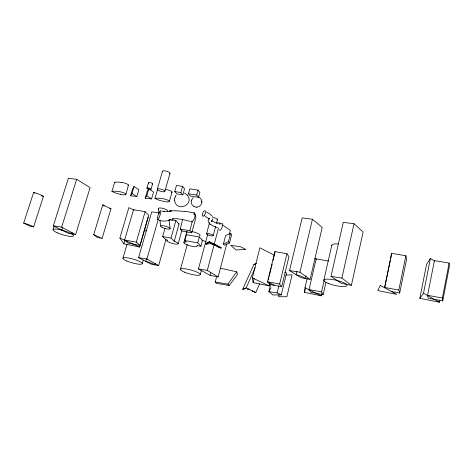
<?xml version="1.0" encoding="UTF-8"?>
<svg xmlns="http://www.w3.org/2000/svg" width="473" height="473" viewBox="0 0 473 473"><rect width="100%" height="100%" fill="white"/><g stroke="black" fill="none" stroke-linecap="round" stroke-linejoin="round"><path stroke-width="0.71" d="M193.954 206.506C197.531 208.699 202.657 205.241 201.776 201.049M201.829 202.19L201.835 201.616M174.667 200.83L174.655 198.654M321.746 293.698L321.268 295.808L304.523 292.367L304.979 287.785L307.154 278.473M157.704 189.064L154.937 198.447L158.195 199.89A19.381 5.256 16 0 0 163.38 201.303L166.715 201.924A5.694 1.525 15.9 0 0 169.251 201.569M174.703 198.353L175.436 196.283M165.195 189.312A6.983 1.933 16 0 1 169.092 190.288L171.498 191.364A2.891 0.804 15.9 0 1 171.924 191.736L171.912 192.31A5.682 1.579 16 0 1 171.48 192.552M174.638 198.749L174.72 198.258M211.372 221.009L211.171 220.347L211.892 221.027L211.342 220.595L212.194 220.105L212.868 218.686M434.752 261.131L430.383 258.447L426.575 264.336L419.841 298.309L439.405 302.229L439.813 300.095M442.752 300.905L442.421 298.008L449.108 263.071L434.403 260.588L427.598 295.306L428.112 298.221L442.752 300.905L449.35 266.37L449.108 263.071M191.488 200.156C190.637 202.527 191.778 205.383 194.013 206.535M419.841 298.309L423.512 293.29L430.383 258.447M120.313 194.267L123.542 194.864A5.617 1.46 16.7 0 0 125.859 194.486L125.806 193.942A2.856 0.745 16.6 0 0 125.339 193.575L122.897 192.523A6.912 1.791 16.7 0 0 119.072 191.559L116.127 191.246A37.468 9.49 16.3 0 0 114.377 191.163L111.918 191.435L115.211 192.872A19.121 5.043 16.8 0 0 120.308 194.261M125.96 194.379L128.508 184.837A2.85 0.775 16.7 0 0 128.047 184.464L125.617 183.4A6.894 1.857 16.7 0 0 121.798 182.442M391.496 291.504L399.691 293.006L398.834 290.055L405.864 255.757L391.626 253.351L384.596 287.761L390.391 260.103M399.691 293.006L406.626 259.098L405.864 255.757M390.686 258.684L391.626 253.351M351.386 285.361L363.098 232.06L354.035 223.717L343.262 222.345L331.017 276.374L341.695 283.475L351.386 285.361L341.902 278.071L331.017 276.374M341.902 278.071L354.035 223.717M323.834 280.14L331.815 245.215M328.605 261.072L316.165 258.885L309.029 289.588L310.785 292.231L323.177 294.584L321.551 291.947L324.176 280.459M323.177 294.584L325.932 282.499M304.523 292.367L305.528 288.063M310.075 279.448L322.172 227.489L312.446 219.247L302.152 217.929L289.529 270.586L300.751 277.621L310.075 279.448L299.923 272.206L289.529 270.586M306.078 275.67L305.404 278.538A11.577 2.554 13.6 0 0 296.104 274.707L296.943 271.183M299.923 272.206L312.446 219.247M270.597 284.569L268.871 291.622L273.022 294.975L281.275 294.921L286.543 273.022L284.805 272.129M281.275 294.921L277.166 292.941L278.881 285.846M281.701 286.721L279.649 284.042L286.975 253.741L274.931 251.618L267.523 281.754L269.705 284.444L281.701 286.721L288.932 256.715L286.975 253.741M279.064 294.661L278.562 296.754L286.863 296.725L292.089 274.843L285.852 275.061M268.292 279.898L268.818 277.746M269.172 276.315L271.283 267.712M271.632 266.275L272.164 264.129M273.045 260.546L273.571 258.394M273.92 256.957L274.979 252.659M274.588 255.325L259.878 247.793L252.346 277.876L253.114 282.594L269.261 285.923L269.776 283.806M253.114 282.594L254.167 278.39M184.73 211.26L194.444 212.874L195.982 217.296L191.76 232.757L182.17 231.084L180.243 229.068L182.755 219.094M191.76 232.757L189.886 230.747L192.257 221.453M194.078 214.304L194.444 212.874M229.47 243.027L231.681 234.543L230.635 233.242L225.621 235.607L223.422 243.997L224.486 245.239L229.47 243.027L228.412 241.756L230.635 233.242M207.617 234.726L198.447 268.977L210.047 275.31L218.142 276.936L226.792 243.79M229.186 234.626L230.292 230.392L222.742 225.113M210.047 275.31L210.804 272.454M218.142 276.936L207.292 270.42L218.526 228.027M219.46 224.492L219.833 223.079L216.179 222.582M200.274 274.559L201.409 270.32M213.217 235.566L215.623 226.508M216.368 223.717L217.479 219.531M220.394 268.185L236.784 271.827L237.464 274.618L229.192 285.467L216.587 283.339L215.215 281.997L216.717 276.344M200.93 246.238L202.497 240.402L199.352 236.979L186.421 234.703L184.813 240.568L186.232 242.016A6.888 1.573 15.2 0 0 184.902 243.79A6.888 1.573 15.2 0 0 193.309 246.551A6.888 1.573 15.2 0 0 196.88 245.511L200.93 246.238L197.761 242.874L184.813 240.568M206.547 233.845L209.539 222.7M197.761 242.874L199.352 236.979M198.53 197.342L196.679 195.059L198.033 190.116L189.821 188.828L188.455 193.753L190.359 196.035L198.53 197.342L199.872 192.428L198.033 190.116M183.891 242.501L186.847 231.746M180.497 269.232L187.249 244.506M178.179 243.743L181.922 230.203M164.988 228.246L162.641 236.589L166.094 239.906L167.56 240.166A5.865 1.318 15.5 0 0 170.215 242.744A5.865 1.318 15.5 0 0 177.848 243.985A5.865 1.318 15.5 0 0 174.241 241.254L179.036 223.977L175.873 220.631L170.315 219.685M172.651 220.04L173.047 218.627M182.838 194.87L180.846 192.529L182.56 186.397L176.482 185.451L174.756 191.565L176.784 193.9L182.838 194.87L184.535 188.774L182.56 186.397M174.241 241.254L171.007 238.079L175.873 220.631M155.168 263.431L154.777 264.821A10.087 1.957 15.6 0 0 145.808 261.403L146.606 258.607M159.342 212.903L151.744 211.88L138.595 257.679L150.917 264.046L158.65 265.601L165.988 239.427M169.293 201.581L172.042 192.056M164.852 191.447A3.932 1.088 16.1 0 0 159.614 188.881A3.932 1.088 16.1 0 0 158.81 190.607A3.932 1.088 16.1 0 0 164.852 191.447L169.99 173.414M158.65 265.601L146.937 259.033L158.219 219.371M142.261 263.686L143.266 260.162M151.567 198.914L153.548 192.044L148.782 188.893L147.174 191.364L145.187 198.205L151.567 198.914L146.778 195.804L148.782 188.893M139.961 245.345L148.646 215.168L145.099 211.673L133.51 209.716L124.63 240.03L128.419 243.228L139.961 245.345L136.283 242.152L124.63 240.03M134.03 210.154L128.851 207.635L119.894 238.037L123.82 243.814L139.665 247.012L148.274 217.083M157.308 189.235L162.481 171.25M146.92 188.142L148.492 182.726M150.982 189.342A2.117 0.579 16.3 0 0 148.138 187.958A2.117 0.579 16.3 0 0 147.742 188.887A2.117 0.579 16.3 0 0 150.982 189.342L152.554 183.896M136.283 242.152L145.099 211.673M122.927 258.276L127.036 244.198M136.868 196.514L138.867 189.691L134.025 186.539L132.594 189.023L130.583 195.816L136.868 196.514L132.002 193.404L134.025 186.539M123.82 243.814L124.86 240.272M111.912 191.388L114.673 182.282L117.109 182.081A37.361 9.844 16.3 0 1 118.859 182.146L121.798 182.436M102.103 238.398L110.995 208.759L102.759 204.821L93.719 234.655L97.355 237.529L102.103 238.398L93.719 234.655M75.603 234.626L90.112 187.627L76.656 179.302L68.366 178.286L53.313 225.852L67.734 233.083L75.603 234.626L61.656 227.111L53.313 225.852M71.66 233.851L72.091 232.474M61.656 227.111L76.656 179.302M61.756 230.085L62.631 227.312M53.071 229.665L54.182 226.153M33.613 226.857L43.451 196.348A10.501 2.383 17.7 0 0 33.642 192.458L23.65 223.108L29.799 226.106L33.613 226.857A10.601 2.04 17.2 0 0 23.65 223.108M191.476 200.191L193.203 197.708M169.381 201.468L169.299 201.031A2.897 0.775 15.9 0 0 168.867 200.664L166.455 199.6A7.006 1.868 15.9 0 0 162.546 198.619L159.466 198.288A38.006 9.862 15.6 0 0 157.61 198.193L154.984 198.347M252.156 290.588L252.783 291.504L253.575 291.752A3.258 2.844 82.8 0 1 253.983 291.853L254.628 292.107A10.607 9.247 81.3 0 0 255.018 292.255L255.804 292.533L259.606 283.788M243.672 288.861L246.108 287.974L255.26 267.564M245.724 288.506L245.428 288.5A1.318 0.934 -64.3 0 1 245.215 288.447L243.808 289.328L242.726 289.204L253.924 264.425L254.663 264.105M270.982 287.744L268.871 291.622L277.166 292.941M209.255 218.224L209.084 218.502L209.255 218.224C204.986 223.362 214.127 226.526 217.533 227.69M211.342 221.086L211.803 220.536M175.388 196.366L176.122 195.237M130.583 195.816L132.002 193.404M145.187 198.205L146.778 195.804M215.215 281.997L227.88 284.125L236.784 271.827M174.655 200.735C176.577 212.684 195.101 204.72 187.184 194.982M255.361 264.176L255.662 263.822M211.579 220.773L211.999 220.323M207.878 243.234C207.854 244.553 204.59 244.553 206.358 243.79M255.763 263.721L256.165 263.567M206.577 243.654L209.119 242.141L221.175 248.177L220.223 247.822A12.629 11.192 75.6 0 1 219.75 247.627L218.958 247.308A3.879 3.453 77.3 0 0 218.467 247.184C216.788 247.237 216.936 244.707 215.239 244.801A2.253 2.004 76.2 0 1 214.913 244.701A8.408 7.479 75.5 0 1 214.677 244.594L214.517 244.523A3.749 3.346 76.8 0 0 214.322 244.446L214.198 244.405M159.241 220.412C162.777 221.394 166.703 221.47 170.026 219.738M169.316 220.063L169.695 219.892M223.422 243.997L228.412 241.756M254.87 264.017L256.147 263.467M242.726 289.204L243.459 288.938M254.982 264.519L253.924 264.425M172.332 218.81L176.553 218.686L182.17 219.466M167.365 211.431L174.395 210.686L184.529 211.425M167.436 211.449L163.498 211.437L164.498 211.602L161.872 211.011M196.65 207.168L196.981 207.15M210.272 243.276L214.098 244.37M247.757 289.848L247.273 289.742M174.756 191.565L180.846 192.529M188.455 193.753L196.679 195.059M138.595 257.679L146.937 259.033M198.447 268.977L207.292 270.42M109.647 208.528L110.995 208.759M180.243 229.068L189.886 230.747M162.641 236.589L171.007 238.079M384.484 287.436L398.834 290.055M427.598 295.306L442.421 298.008M41.553 195.993L43.451 196.348M267.523 281.754L279.649 284.042M309.029 289.588L321.551 291.947M183.264 219.667L190.235 221.388M249.815 289.411L249.342 289.24M248.023 288.767L248.751 289.027M218.1 223.764L217.468 223.534M216.013 222.966L211.656 220.844M184.435 193.025L187.255 195.059M119.894 238.037L139.665 247.012M246.108 287.974L255.804 292.533M252.346 277.876L269.261 285.923M267.759 282.05L274.772 285.402M304.979 287.785L321.268 295.808M205.17 216.427L209.362 218.804M33.642 192.458L34.842 193.096M314.74 258.347L316.656 259.37M423.512 293.29L439.405 302.229M199.251 197.294L201.019 199.021L201.788 201.12M170.15 219.555L171.338 220.323M114.915 182.655L114.643 182.33M219.833 223.079L220.997 223.895M209.699 223.812L210.107 224.131M102.759 204.821L104.267 206.163M227.88 284.125L229.192 285.467M209.078 218.573L209.385 218.893L209.196 218.378M206.465 211.993L210.639 214.5L212.501 216.498M274.931 251.618L275.156 251.943M168.973 219.726L170.156 228.56M158.36 208.581L159.088 214.015M159.898 220.122L160.714 226.236M331.857 245.789A11.795 3.098 12.6 0 1 338.177 243.914M201.593 240.024A10.158 2.371 15.1 0 1 206.198 241.987M144.791 230.215A9.951 2.253 16 0 1 146.606 230.948M178.191 223.705A5.83 1.431 15.5 0 1 179.036 223.977M191.683 231.504A6.864 1.65 15.2 0 1 198.554 233.816A6.864 1.65 15.2 0 1 199.411 235.873M187.06 232.432A6.864 1.65 15.2 0 1 186.977 231.569M158.638 209.007A4.901 1.259 15.9 0 1 162.789 208.357A4.901 1.259 15.9 0 1 167.679 211.248M212.679 217.474A3.429 0.899 15 0 1 216.675 218.692A3.429 0.899 15 0 1 216.882 219.88M193.652 214.021A4.369 1.401 -69.5 0 1 195.047 215.41A4.369 1.401 -69.5 0 1 193.114 220.708A4.369 1.401 -69.5 0 1 191.074 221.074M221.488 223.989A3.642 0.981 -70.9 0 1 222.6 224.722A3.642 0.981 -70.9 0 1 221.116 229.269A3.642 0.981 -70.9 0 1 219.608 229.748M128.555 185.404A5.605 1.52 16.8 0 1 127.911 185.765M148.77 183.152A2.111 0.591 16.3 0 1 149.297 182.489A2.111 0.591 16.3 0 1 151.987 183.276A2.111 0.591 16.3 0 1 152.099 184.121M162.736 171.859A3.908 1.165 16.2 0 1 166.437 171.179A3.908 1.165 16.2 0 1 169.571 173.768M211.449 220.808L211.271 221.287L211.449 220.808M380.286 285.426L377.803 290.57L396.817 294.383L380.286 285.426M209.261 241.62L205.737 243.725L211.1 243.808L221.311 247.657L209.261 241.62M171.167 210.834L169.624 211.035L171.167 210.834M245.481 249.295L236.193 250.01L230.712 245.363L240.379 246.664L245.481 249.295M209.385 218.893L209.149 218.597L209.344 218.887M328.457 283.493A11.92 2.661 12.9 0 0 346.999 285.674A11.92 2.661 12.9 0 0 330.893 279.33A11.92 2.661 12.9 0 0 328.457 283.493M184.594 272.194A10.252 2.034 15.1 0 0 200.227 274.718A10.252 2.034 15.1 0 0 186.273 268.995A10.252 2.034 15.1 0 0 184.594 272.194M126.93 261.043A10.039 1.933 15.8 0 0 142.225 263.78A10.039 1.933 15.8 0 0 128.644 258.051A10.039 1.933 15.8 0 0 126.93 261.043M57.369 232.817A10.696 2.129 16.8 0 0 73.528 235.891A10.696 2.129 16.8 0 0 59.054 229.476A10.696 2.129 16.8 0 0 57.369 232.817M162.706 227.661A4.901 1.171 15.7 0 0 170.144 228.737A4.901 1.171 15.7 0 0 163.445 225.769A4.901 1.171 15.7 0 0 162.706 227.661M207.913 234.915A3.447 0.84 15 0 0 213.199 235.625A3.447 0.84 15 0 0 208.534 233.573A3.447 0.84 15 0 0 207.913 234.915M158.969 217.876A4.907 0.905 -71.3 0 0 160.625 210.597A4.907 0.905 -71.3 0 0 157.527 217.243A4.907 0.905 -71.3 0 0 158.969 217.876M204.312 215.44A2.992 1.324 -67 0 0 205.211 210.757A2.992 1.324 -67 0 0 202.355 214.198A2.992 1.324 -67 0 0 204.312 215.44"/></g></svg>
